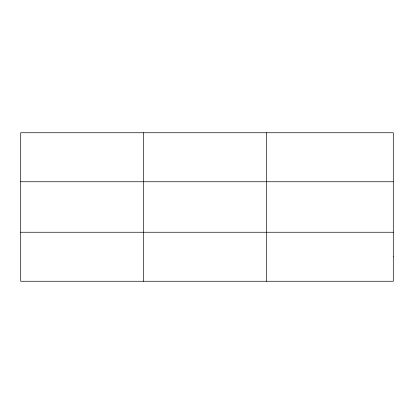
<?xml version="1.0" encoding="UTF-8"?>
<svg xmlns="http://www.w3.org/2000/svg" width="414" height="414" viewBox="0 0 414 414"><rect width="100%" height="100%" fill="white"/><g stroke="black" fill="none" stroke-linecap="round" stroke-linejoin="round"><path stroke-width="0.62" d="M143.658 132.739L143.658 281.261M266.616 132.739L266.616 281.261M20.7 181.751L393.3 181.751M20.7 232.249L393.3 232.249M393.3 256.758L393.3 281.261L20.7 281.261L20.7 132.739L393.3 132.739L393.3 256.758"/></g></svg>
